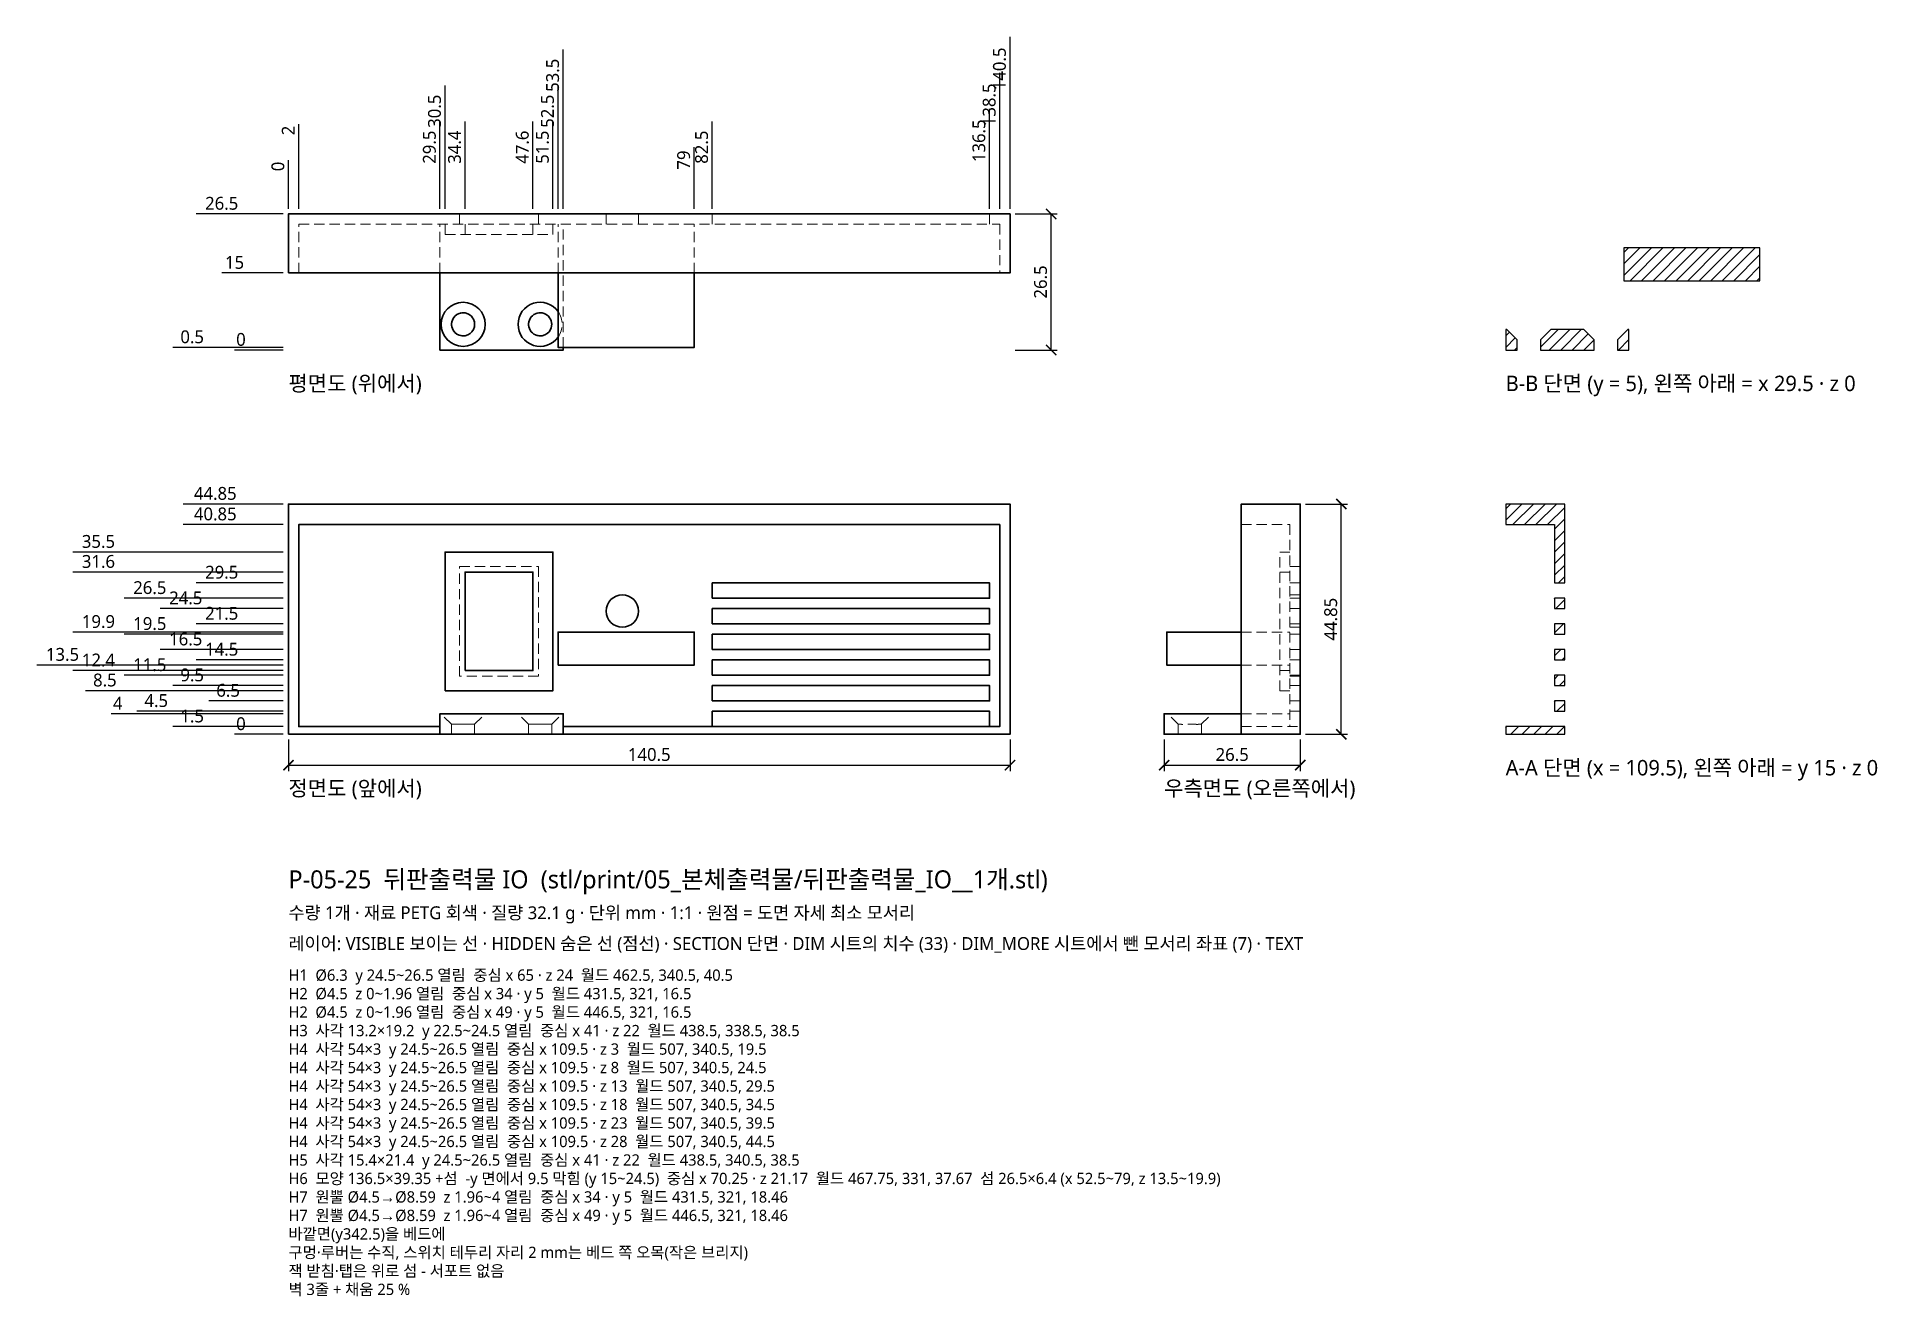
# Model space of a CAD drawing. Header units: millimetres. Extents: x -49 to 309, y -109 to 136.
import ezdxf

# ---------------------------------------------------------------- set-up
doc = ezdxf.new("R2010")
doc.units = ezdxf.units.MM
doc.linetypes.add('HIDDEN', pattern=[3, 2, -1])
for name, color, linetype, lineweight in [('DIM', 4, 'CONTINUOUS', 13), ('DIM_MORE', 3, 'CONTINUOUS', 13), ('HIDDEN', 8, 'HIDDEN', 18), ('SECTION', 5, 'CONTINUOUS', 25), ('TEXT', 7, 'CONTINUOUS', 18), ('VISIBLE', 7, 'CONTINUOUS', 35)]:
    doc.layers.add(name, color=color, linetype=linetype, lineweight=lineweight)
doc.styles.add('KR', font='malgun.ttf')
doc.dimstyles.new('TOCCATA', dxfattribs={"dimtxt": 2.5, "dimasz": 2, "dimexe": 1.2, "dimexo": 1, "dimgap": 0.8, "dimtad": 1, "dimdsep": 46, "dimtxsty": 'KR', "dimblk": 'ARCHTICK', "dimcen": 2.5, "dimazin": 3, "dimtfac": 0.5, "dimtmove": 2, "dimatfit": 3})

# ---------------------------------------------------------------- blocks, each defined once
blk = doc.blocks.new('_ARCHTICK')
at = {"color": 0, "linetype": 'BYBLOCK', "const_width": 0.15}
blk.add_lwpolyline([(-0.5, -0.5), (0.5, 0.5)], dxfattribs=at)
blk = doc.blocks.new('*D6')
for p, q in [((2, 112.35), (2, 118.85)), ((2, 108.35), (2, 112.35)), ((2, 102.35), (2, 108.35))]:
    blk.add_line(p, q)
at = {"layer": 'Defpoints'}
for p in [(2, 116.35), (2, 101.35), (0, 74.85)]:
    blk.add_point(p, dxfattribs=at)
at = {"layer": 'DIM', "insert": (-0.05, 117.6), "char_height": 2.5, "attachment_point": 5, "rotation": 90, "style": 'KR'}
blk.add_mtext('2', dxfattribs=at)
blk = doc.blocks.new('*D8')
for p, q in [((30.5, 112.35), (30.5, 126.35)), ((30.5, 108.35), (30.5, 112.35)), ((30.5, 102.35), (30.5, 108.35))]:
    blk.add_line(p, q)
at = {"layer": 'Defpoints'}
for p in [(30.5, 116.35), (30.5, 101.35), (0, 74.85)]:
    blk.add_point(p, dxfattribs=at)
at = {"layer": 'DIM', "insert": (28.45, 121.35), "char_height": 2.5, "attachment_point": 5, "rotation": 90, "style": 'KR'}
blk.add_mtext('30.5', dxfattribs=at)
blk = doc.blocks.new('*D12')
for p, q in [((52.5, 112.35), (52.5, 126.35)), ((52.5, 108.35), (52.5, 112.35)), ((52.5, 102.35), (52.5, 108.35))]:
    blk.add_line(p, q)
at = {"layer": 'Defpoints'}
for p in [(52.5, 116.35), (52.5, 101.35), (0, 74.85)]:
    blk.add_point(p, dxfattribs=at)
at = {"layer": 'DIM', "insert": (50.45, 121.35), "char_height": 2.5, "attachment_point": 5, "rotation": 90, "style": 'KR'}
blk.add_mtext('52.5', dxfattribs=at)

msp = doc.modelspace()

# ---------------------------------------------------------------- hatches: boundary and pattern name
at = {"layer": 'SECTION'}
h = msp.add_hatch(dxfattribs=at)
h.set_pattern_fill('ANSI31', scale=0.5)
h.paths.add_polyline_path([(286.5, 94.75), (260, 94.75), (260, 88.35), (286.5, 88.35)])
h.paths.add_polyline_path([(239.257, 76.8), (237.205, 78.85), (237, 78.85), (237, 74.85), (239.257, 74.85)])
h.paths.add_polyline_path([(254.257, 76.8), (252.205, 78.85), (245.795, 78.85), (243.75, 76.805), (243.75, 74.85), (254.257, 74.85)])
h.paths.add_polyline_path([(261, 78.85), (260.795, 78.85), (258.75, 76.805), (258.75, 74.85), (261, 74.85)])
h = msp.add_hatch(dxfattribs=at)
h.set_pattern_fill('ANSI31', scale=0.5)
h.paths.add_polyline_path([(248.5, 44.85), (237, 44.85), (237, 40.85), (246.5, 40.85), (246.5, 29.5), (248.5, 29.5)])
h.paths.add_polyline_path([(248.5, 26.5), (246.5, 26.5), (246.5, 24.5), (248.5, 24.5)])
h.paths.add_polyline_path([(248.5, 21.5), (246.5, 21.5), (246.5, 19.5), (248.5, 19.5)])
h.paths.add_polyline_path([(248.5, 16.5), (246.5, 16.5), (246.5, 14.5), (248.5, 14.5)])
h.paths.add_polyline_path([(248.5, 11.5), (246.5, 11.5), (246.5, 9.5), (248.5, 9.5)])
h.paths.add_polyline_path([(248.5, 6.5), (246.5, 6.5), (246.5, 4.5), (248.5, 4.5)])
h.paths.add_polyline_path([(248.5, 1.5), (237, 1.5), (237, 0), (248.5, 0)])

# ---------------------------------------------------------------- linework, layer by layer
at = {"layer": 'HIDDEN'}
for points in [[(33.3, 99.35), (33.3, 101.35)], [(48.7, 99.35), (48.7, 101.35)], [(61.855, 99.35), (61.855, 101.35)], [(68.15, 99.35), (68.15, 101.35)], [(82.5, 99.35), (82.5, 101.35)], [(136.5, 99.35), (136.5, 101.35)], [(2, 89.85), (2, 99.35), (138.5, 99.35), (138.5, 89.85)], [(29.5, 89.858), (29.5, 99.35)], [(30.5, 99.35), (30.5, 97.35), (51.5, 97.35), (51.5, 99.35)], [(34.4, 97.35), (34.4, 99.35)], [(47.6, 97.35), (47.6, 99.35)], [(52.5, 89.84), (52.5, 99.35)], [(53.5, 75.351), (53.5, 99.35)], [(79, 89.84), (79, 99.35)], [(185.5, 40.85), (195, 40.85), (195, 1.5)], [(33.3, 11.3), (33.3, 32.7), (48.7, 32.7), (48.7, 11.3), (33.3, 11.3)], [(195, 8.5), (193, 8.5), (193, 35.5), (195, 35.5)], [(195, 32.7), (197, 32.7)], [(193, 31.6), (195, 31.6)], [(195, 29.5), (197, 29.5)], [(195, 27.149), (197, 27.149)], [(195, 26.5), (197, 26.5)], [(195, 24.5), (197, 24.5)], [(185.49, 19.9), (195, 19.9)], [(195, 21.5), (197, 21.5)], [(195, 20.851), (197, 20.851)], [(195, 19.5), (197, 19.5)], [(195, 16.5), (197, 16.5)], [(195, 14.5), (197, 14.5)], [(185.49, 13.5), (195, 13.5)], [(193, 12.4), (195, 12.4)], [(195, 11.5), (197, 11.5)], [(195, 11.3), (197, 11.3)], [(195, 9.5), (197, 9.5)], [(31.757, 1.95), (29.705, 4)], [(36.25, 1.955), (38.295, 4)], [(46.757, 1.95), (44.705, 4)], [(51.25, 1.955), (53.295, 4)], [(173.257, 1.95), (171.208, 4)], [(177.743, 1.95), (179.792, 4)], [(185.508, 4), (195, 4)], [(195, 6.5), (197, 6.5)], [(195, 4.5), (197, 4.5)], [(31.757, 0), (31.758, 1.954), (31.778, 1.95), (31.809, 1.956), (31.879, 1.95), (31.913, 1.956), (31.933, 1.952), (32.02, 1.95), (32.066, 1.957), (32.102, 1.951), (32.21, 1.95), (32.264, 1.957), (32.319, 1.95), (32.445, 1.95), (32.503, 1.957), (32.577, 1.95), (32.724, 1.951), (32.777, 1.957), (32.93, 1.95), (33.08, 1.956), (33.256, 1.95), (33.404, 1.956), (33.599, 1.95), (33.742, 1.955), (33.951, 1.95), (34.086, 1.955)], [(34.225, 1.95), (34.086, 1.955)], [(34.225, 1.95), (34.086, 1.955)], [(34.225, 1.95), (34.428, 1.956), (34.574, 1.95), (34.761, 1.956), (34.909, 1.95), (35.075, 1.957), (35.123, 1.951), (35.226, 1.95), (35.364, 1.957), (35.42, 1.95), (35.556, 1.95), (35.621, 1.957), (35.679, 1.95), (35.795, 1.951), (35.84, 1.957), (35.891, 1.95), (35.989, 1.952), (36.016, 1.957), (36.057, 1.95), (36.145, 1.956), (36.172, 1.95), (36.224, 1.956), (36.239, 1.95), (36.25, 1.955)], [(36.25, 1.955), (36.25, 0)], [(46.757, 0), (46.758, 1.954), (46.778, 1.95), (46.809, 1.956), (46.879, 1.95), (46.913, 1.956), (46.933, 1.952), (47.02, 1.95), (47.066, 1.957), (47.102, 1.951), (47.21, 1.95), (47.264, 1.957), (47.319, 1.95), (47.445, 1.95), (47.503, 1.957), (47.577, 1.95), (47.724, 1.951), (47.777, 1.957), (47.93, 1.95), (48.08, 1.956), (48.256, 1.95), (48.404, 1.956), (48.599, 1.95), (48.742, 1.955), (48.951, 1.95), (49.086, 1.955)], [(49.225, 1.95), (49.086, 1.955)], [(49.225, 1.95), (49.086, 1.955)], [(49.225, 1.95), (49.428, 1.956), (49.574, 1.95), (49.761, 1.956), (49.909, 1.95), (50.075, 1.957), (50.123, 1.951), (50.226, 1.95), (50.364, 1.957), (50.42, 1.95), (50.556, 1.95), (50.621, 1.957), (50.679, 1.95), (50.795, 1.951), (50.84, 1.957), (50.891, 1.95), (50.989, 1.952), (51.016, 1.957), (51.057, 1.95), (51.145, 1.956), (51.172, 1.95), (51.224, 1.956), (51.239, 1.95), (51.25, 1.955)], [(51.25, 1.955), (51.25, 0)], [(173.881, 1.95), (173.761, 1.95), (173.711, 1.957), (173.658, 1.95), (173.555, 1.951), (173.523, 1.957), (173.48, 1.95), (173.382, 1.956), (173.352, 1.95), (173.291, 1.956), (173.268, 1.95), (173.252, 1.955)], [(173.257, 1.95), (173.252, 1.955)], [(173.252, 1.955), (173.252, 0)], [(173.257, 1.95), (173.265, 1.955), (173.293, 1.95), (173.33, 1.956), (173.409, 1.95), (173.447, 1.956), (173.47, 1.952), (173.563, 1.95), (173.611, 1.957), (173.652, 1.951), (173.764, 1.95), (173.82, 1.957), (173.881, 1.95)], [(177.119, 1.95), (177.18, 1.957), (177.236, 1.95), (177.348, 1.951), (177.389, 1.957), (177.437, 1.95), (177.53, 1.952), (177.553, 1.956), (177.591, 1.95), (177.67, 1.956), (177.707, 1.95), (177.735, 1.955), (177.743, 1.95), (177.748, 1.955)], [(177.119, 1.95), (177.239, 1.95), (177.289, 1.957), (177.342, 1.95), (177.445, 1.951), (177.477, 1.957), (177.52, 1.95), (177.618, 1.956), (177.648, 1.95), (177.709, 1.956), (177.732, 1.95), (177.748, 1.955)], [(177.748, 1.955), (177.748, 0)], [(185.5, 1.5), (197, 1.5)]]:
    msp.add_lwpolyline(points, dxfattribs=at)
for centre, radius, start, end in [((49.01, 79.85), 4.285, -35.40778, 35.40778), ((175.499, -23.712), 25.687, 86.38881, 93.60754), ((175.5, -9.429), 11.434, 81.90378, 98.09622)]:
    msp.add_arc(centre, radius, start, end, dxfattribs=at)
at = {"layer": 'SECTION'}
for points in [[(286.5, 94.75), (260, 94.75), (260, 88.35), (286.5, 88.35)], [(239.257, 76.8), (237.205, 78.85), (237, 78.85), (237, 74.85), (239.257, 74.85)], [(254.257, 76.8), (252.205, 78.85), (245.795, 78.85), (243.75, 76.805), (243.75, 74.85), (254.257, 74.85)], [(261, 78.85), (260.795, 78.85), (258.75, 76.805), (258.75, 74.85), (261, 74.85)], [(248.5, 44.85), (237, 44.85), (237, 40.85), (246.5, 40.85), (246.5, 29.5), (248.5, 29.5)], [(248.5, 26.5), (246.5, 26.5), (246.5, 24.5), (248.5, 24.5)], [(248.5, 21.5), (246.5, 21.5), (246.5, 19.5), (248.5, 19.5)], [(248.5, 16.5), (246.5, 16.5), (246.5, 14.5), (248.5, 14.5)], [(248.5, 11.5), (246.5, 11.5), (246.5, 9.5), (248.5, 9.5)], [(248.5, 6.5), (246.5, 6.5), (246.5, 4.5), (248.5, 4.5)], [(248.5, 1.5), (237, 1.5), (237, 0), (248.5, 0)]]:
    msp.add_lwpolyline(points, close=True, dxfattribs=at)
at = {"layer": 'VISIBLE'}
for points in [[(0, 89.85), (0, 101.35), (140.5, 101.35), (140.5, 89.85), (0, 89.85)], [(29.5, 89.858), (29.5, 74.85), (53.5, 74.85), (53.5, 75.352)], [(52.5, 89.84), (52.5, 75.35), (79, 75.35), (79, 89.84)], [(31.757, 80.022), (31.756, 79.679), (31.809, 79.337), (31.913, 79.009), (32.066, 78.7)], [(31.757, 80.022), (31.809, 80.363), (31.913, 80.691), (32.066, 81)], [(31.757, 80.022), (31.758, 80.031)], [(31.757, 79.81), (31.757, 79.89)], [(31.778, 80.163), (31.79, 80.241)], [(31.778, 79.537), (31.79, 79.459)], [(31.856, 80.509), (31.879, 80.583)], [(31.856, 79.191), (31.879, 79.117)], [(31.987, 80.84), (32.02, 80.907)], [(31.987, 78.86), (32.02, 78.793)], [(32.866, 81.787), (32.93, 81.822)], [(33.184, 81.941), (33.256, 81.967)], [(33.522, 82.042), (33.599, 82.057)], [(33.742, 82.085), (33.729, 82.083)], [(33.742, 82.085), (34.086, 82.098), (34.428, 82.059)], [(33.872, 82.09), (33.951, 82.093)], [(34.225, 82.082), (34.304, 82.073)], [(34.428, 82.059), (34.45, 82.053)], [(34.428, 82.059), (34.761, 81.968)], [(34.574, 82.019), (34.649, 81.998)], [(34.761, 81.968), (34.797, 81.951)], [(34.761, 81.968), (35.075, 81.827), (35.364, 81.639), (35.621, 81.41), (35.84, 81.145), (36.017, 80.848)], [(34.978, 81.87), (34.909, 81.901), (34.978, 81.87)], [(35.275, 81.698), (35.226, 81.729), (35.275, 81.698)], [(35.891, 81.059), (35.927, 80.999)], [(36.057, 80.748), (36.085, 80.677)], [(36.057, 78.952), (36.085, 79.023)], [(36.172, 80.414), (36.19, 80.338)], [(36.172, 79.286), (36.19, 79.362)], [(36.233, 80.066), (36.239, 79.987)], [(36.233, 79.634), (36.239, 79.713)], [(46.757, 80.022), (46.809, 80.363), (46.913, 80.691)], [(46.757, 80.022), (46.758, 80.031)], [(46.757, 79.678), (46.757, 80.022)], [(46.757, 79.81), (46.757, 79.89)], [(46.757, 79.678), (46.758, 79.669)], [(46.757, 79.678), (46.809, 79.337)], [(46.778, 80.163), (46.79, 80.241)], [(46.778, 79.537), (46.79, 79.459)], [(46.809, 79.337), (46.817, 79.312)], [(46.809, 79.337), (46.913, 79.009), (47.066, 78.7)], [(46.856, 80.509), (46.879, 80.583)], [(46.856, 79.191), (46.879, 79.117)], [(46.913, 80.691), (47.066, 81)], [(46.913, 80.691), (46.933, 80.731)], [(46.987, 80.84), (47.066, 81), (47.264, 81.282), (47.503, 81.53), (47.777, 81.739), (48.08, 81.903)], [(46.987, 78.86), (47.02, 78.793)], [(47.866, 81.787), (47.93, 81.822)], [(48.08, 81.903), (48.404, 82.02), (48.742, 82.085)], [(48.08, 81.903), (48.256, 81.967)], [(48.522, 82.042), (48.599, 82.057)], [(48.742, 82.085), (48.729, 82.083)], [(48.742, 82.085), (49.086, 82.098), (49.428, 82.059)], [(48.951, 82.093), (48.872, 82.09)], [(49.428, 82.059), (49.225, 82.082)], [(49.428, 82.059), (49.45, 82.053)], [(49.428, 82.059), (49.761, 81.968)], [(49.574, 82.019), (49.649, 81.998)], [(49.761, 81.968), (49.797, 81.951)], [(49.761, 81.968), (50.075, 81.827), (50.364, 81.64), (50.621, 81.41), (50.84, 81.145), (51.017, 80.848)], [(49.978, 81.87), (49.909, 81.901), (49.978, 81.87)], [(50.226, 81.729), (50.282, 81.692)], [(50.897, 81.05), (50.927, 80.999), (50.897, 81.05)], [(51.016, 80.849), (51.145, 80.53), (51.224, 80.192)], [(51.145, 79.171), (51.016, 78.851), (51.145, 79.171)], [(51.057, 80.748), (51.085, 80.677)], [(51.145, 79.171), (51.224, 79.508)], [(51.172, 80.414), (51.19, 80.338)], [(51.172, 79.286), (51.19, 79.362)], [(51.224, 79.506), (51.25, 79.851), (51.224, 80.194)], [(51.233, 80.066), (51.239, 79.987)], [(51.233, 79.634), (51.239, 79.713)], [(32.866, 77.913), (32.93, 77.878)], [(33.184, 77.759), (33.256, 77.733)], [(33.522, 77.658), (33.599, 77.642)], [(33.742, 77.615), (33.729, 77.617)], [(33.742, 77.615), (34.086, 77.602)], [(33.872, 77.61), (33.951, 77.607)], [(34.086, 77.602), (34.428, 77.641)], [(34.086, 77.602), (34.091, 77.602)], [(34.225, 77.618), (34.304, 77.627)], [(34.428, 77.641), (34.45, 77.647)], [(34.574, 77.681), (34.649, 77.702)], [(34.909, 77.799), (34.978, 77.83)], [(35.226, 77.971), (35.282, 78.008)], [(35.891, 78.641), (35.927, 78.701), (35.891, 78.641)], [(47.066, 78.7), (47.264, 78.418), (47.503, 78.17)], [(47.503, 78.17), (47.577, 78.114)], [(47.503, 78.17), (47.777, 77.961)], [(47.777, 77.961), (47.724, 78.002)], [(47.777, 77.961), (48.079, 77.797), (48.404, 77.68)], [(47.866, 77.913), (47.93, 77.878)], [(48.184, 77.759), (48.256, 77.733)], [(48.404, 77.68), (48.599, 77.642)], [(48.404, 77.68), (48.742, 77.615)], [(48.729, 77.617), (49.086, 77.602)], [(48.951, 77.607), (48.872, 77.61)], [(49.086, 77.602), (49.428, 77.641)], [(49.086, 77.602), (49.091, 77.602)], [(49.225, 77.618), (49.304, 77.627)], [(49.428, 77.641), (49.45, 77.647)], [(49.574, 77.681), (49.649, 77.702)], [(49.909, 77.799), (49.978, 77.83)], [(50.226, 77.971), (50.282, 78.008), (50.226, 77.971)], [(50.891, 78.641), (50.927, 78.701)], [(0, 0), (0, 44.85), (140.5, 44.85), (140.5, 0), (0, 0)], [(185.5, 0), (185.5, 44.85), (197, 44.85), (197, 0), (170.5, 0), (170.5, 4), (185.508, 4)], [(29.5, 1.5), (2, 1.5), (2, 40.85), (138.5, 40.85), (138.5, 1.5), (53.5, 1.5)], [(30.5, 8.5), (30.5, 35.5), (51.5, 35.5), (51.5, 8.5), (30.5, 8.5)], [(34.4, 12.4), (34.4, 31.6), (47.6, 31.6), (47.6, 12.4), (34.4, 12.4)], [(82.5, 26.5), (82.5, 29.5), (136.5, 29.5), (136.5, 26.5), (82.5, 26.5)], [(82.5, 21.5), (82.5, 24.5), (136.5, 24.5), (136.5, 21.5), (82.5, 21.5)], [(52.5, 13.5), (52.5, 19.9), (79, 19.9), (79, 13.5), (52.5, 13.5)], [(82.5, 16.5), (82.5, 19.5), (136.5, 19.5), (136.5, 16.5), (82.5, 16.5)], [(185.49, 13.5), (171, 13.5), (171, 19.9), (185.49, 19.9)], [(82.5, 11.5), (82.5, 14.5), (136.5, 14.5), (136.5, 11.5), (82.5, 11.5)], [(82.5, 6.5), (82.5, 9.5), (136.5, 9.5), (136.5, 6.5), (82.5, 6.5)], [(29.5, 0), (29.5, 4), (53.5, 4), (53.5, 0)], [(82.5, 1.5), (82.5, 4.5), (136.5, 4.5), (136.5, 1.5)]]:
    msp.add_lwpolyline(points, dxfattribs=at)
for centre, radius in [((34, 79.85), 4.295), ((65, 24), 3.15)]:
    msp.add_circle(centre, radius, dxfattribs=at)
for centre, radius, start, end in [((49, 79.85), 4.295, 35.3277, -35.3277), ((34, 79.85), 2.25, 96.58517, 149.26952), ((34, 79.85), 2.25, -79.02546, 26.34932), ((49, 79.85), 2.25, -79.02195, -26.3277), ((34, 79.85), 2.25, -149.26977, -96.58488)]:
    msp.add_arc(centre, radius, start, end, dxfattribs=at)

# ---------------------------------------------------------------- texts
at = {"layer": 'TEXT', "style": 'KR'}
for s, height, p in [('평면도 (위에서)', 3, (0, 66.85)), ('B-B 단면 (y = 5), 왼쪽 아래 = x 29.5 · z 0', 3, (237, 66.85)), ('A-A 단면 (x = 109.5), 왼쪽 아래 = y 15 · z 0', 3, (237, -8)), ('정면도 (앞에서)', 3, (0, -12)), ('우측면도 (오른쪽에서)', 3, (170.5, -12)), ('P-05-25  뒤판출력물 IO  (stl/print/05_본체출력물/뒤판출력물_IO__1개.stl)', 3.5, (0, -30)), ('수량 1개 · 재료 PETG 회색 · 질량 32.1 g · 단위 mm · 1:1 · 원점 = 도면 자세 최소 모서리', 2.5, (0, -36)), ('레이어: VISIBLE 보이는 선 · HIDDEN 숨은 선 (점선) · SECTION 단면 · DIM 시트의 치수 (33) · DIM_MORE 시트에서 뺀 모서리 좌표 (7) · TEXT', 2.5, (0, -42)), ('H1  Ø6.3  y 24.5~26.5 열림  중심 x 65 · z 24  월드 462.5, 340.5, 40.5', 2.2, (0, -48)), ('H2  Ø4.5  z 0~1.96 열림  중심 x 34 · y 5  월드 431.5, 321, 16.5', 2.2, (0, -51.6)), ('H2  Ø4.5  z 0~1.96 열림  중심 x 49 · y 5  월드 446.5, 321, 16.5', 2.2, (0, -55.2)), ('H3  사각 13.2×19.2  y 22.5~24.5 열림  중심 x 41 · z 22  월드 438.5, 338.5, 38.5', 2.2, (0, -58.8)), ('H4  사각 54×3  y 24.5~26.5 열림  중심 x 109.5 · z 3  월드 507, 340.5, 19.5', 2.2, (0, -62.4)), ('H4  사각 54×3  y 24.5~26.5 열림  중심 x 109.5 · z 8  월드 507, 340.5, 24.5', 2.2, (0, -66)), ('H4  사각 54×3  y 24.5~26.5 열림  중심 x 109.5 · z 13  월드 507, 340.5, 29.5', 2.2, (0, -69.6)), ('H4  사각 54×3  y 24.5~26.5 열림  중심 x 109.5 · z 18  월드 507, 340.5, 34.5', 2.2, (0, -73.2)), ('H4  사각 54×3  y 24.5~26.5 열림  중심 x 109.5 · z 23  월드 507, 340.5, 39.5', 2.2, (0, -76.8)), ('H4  사각 54×3  y 24.5~26.5 열림  중심 x 109.5 · z 28  월드 507, 340.5, 44.5', 2.2, (0, -80.4)), ('H5  사각 15.4×21.4  y 24.5~26.5 열림  중심 x 41 · z 22  월드 438.5, 340.5, 38.5', 2.2, (0, -84)), ('H6  모양 136.5×39.35 +섬  -y 면에서 9.5 막힘 (y 15~24.5)  중심 x 70.25 · z 21.17  월드 467.75, 331, 37.67  섬 26.5×6.4 (x 52.5~79, z 13.5~19.9)', 2.2, (0, -87.6)), ('H7  원뿔 Ø4.5→Ø8.59  z 1.96~4 열림  중심 x 34 · y 5  월드 431.5, 321, 18.46', 2.2, (0, -91.2)), ('H7  원뿔 Ø4.5→Ø8.59  z 1.96~4 열림  중심 x 49 · y 5  월드 446.5, 321, 18.46', 2.2, (0, -94.8)), ('바깥면(y342.5)을 베드에', 2.2, (0, -98.4)), ('구멍·루버는 수직, 스위치 테두리 자리 2 mm는 베드 쪽 오목(작은 브리지)', 2.2, (0, -102)), ('잭 받침·탭은 위로 섬 - 서포트 없음', 2.2, (0, -105.6)), ('벽 3줄 + 채움 25 %', 2.2, (0, -109.2))]:
    msp.add_text(s, height=height, dxfattribs=at).set_placement(p)

# ---------------------------------------------------------------- dimensions: what is measured, and where the dimension line sits
at = {"layer": 'DIM'}
for feature_location, offset, dtype, origin in [((140.5, 101.35), (0, 22), 1, (0, 74.85)), ((53.5, 101.35), (0, 22), 1, (0, 74.85)), ((138.5, 101.35), (0, 15), 1, (0, 74.85)), ((136.5, 101.35), (0, 8), 1, (0, 74.85)), ((29.5, 101.35), (0, 8), 1, (0, 74.85)), ((34.4, 101.35), (0, 8), 1, (0, 74.85)), ((47.6, 101.35), (0, 8), 1, (0, 74.85)), ((51.5, 101.35), (0, 8), 1, (0, 74.85)), ((82.5, 101.35), (0, 8), 1, (0, 74.85)), ((0, 101.349998474), (0, 8), 1, (0, 74.849998474)), ((79, 101.35), (0, 8), 1, (0, 74.85)), ((0, 101.35), (-8, 0), 0, (0, 74.85)), ((0, 89.85), (-8, 0), 0, (0, 74.85)), ((0, 75.35), (-15, 0), 0, (0, 74.85)), ((0, 74.849998474), (-8, 0), 0, (0, 74.849998474)), ((0, 44.85), (-8, 0), 0, (0, 0)), ((0, 40.85), (-8, 0), 0, (0, 0)), ((0, 29.5), (-8, 0), 0, (0, 0)), ((0, 26.5), (-22, 0), 0, (0, 0)), ((0, 24.5), (-15, 0), 0, (0, 0)), ((0, 21.5), (-8, 0), 0, (0, 0)), ((0, 19.5), (-22, 0), 0, (0, 0)), ((0, 16.5), (-15, 0), 0, (0, 0)), ((0, 14.5), (-8, 0), 0, (0, 0)), ((0, 11.5), (-22, 0), 0, (0, 0)), ((0, 9.5), (-15, 0), 0, (0, 0)), ((0, 4.5), (-22, 0), 0, (0, 0)), ((0, 6.5), (-8, 0), 0, (0, 0)), ((0, 1.5), (-15, 0), 0, (0, 0)), ((0, 0), (-8, 0), 0, (0, 0))]:
    msp.add_ordinate_dim(feature_location=feature_location, offset=offset, dtype=dtype, origin=origin, dimstyle='TOCCATA', dxfattribs=at).render()
for feature_location, picture, middle in [((30.5, 101.35), '*D8', (28.45, 121.35)), ((52.5, 101.35), '*D12', (50.45, 121.35)), ((2, 101.35), '*D6', (-0.05, 117.6))]:
    dim = msp.add_ordinate_dim(feature_location=feature_location, offset=(0, 15), dtype=1, origin=(0, 74.85), dimstyle='TOCCATA', dxfattribs=at)
    dim.commit()
    dim.dimension.update_dxf_attribs({"geometry": picture, "text_midpoint": middle})
for base, p1, p2 in [((148.5, 74.85), (140.5, 74.85), (140.5, 101.35)), ((205, 0), (197, 0), (197, 44.85))]:
    msp.add_linear_dim(base=base, p1=p1, p2=p2, angle=90, dimstyle='TOCCATA', dxfattribs=at).render()
for base, p1, p2 in [((0, -6), (0, 0), (140.5, 0)), ((170.5, -6), (170.5, 0), (197, 0))]:
    msp.add_linear_dim(base=base, p1=p1, p2=p2, dimstyle='TOCCATA', dxfattribs=at).render()
at = {"layer": 'DIM_MORE'}
for feature_location, offset in [((0, 35.5), (-32, 0)), ((0, 31.6), (-32, 0)), ((0, 19.9), (-32, 0)), ((0, 13.5), (-39, 0)), ((0, 12.4), (-32, 0)), ((0, 8.5), (-32, 0)), ((0, 4), (-32, 0))]:
    msp.add_ordinate_dim(feature_location=feature_location, offset=offset, dtype=0, origin=(0, 0), dimstyle='TOCCATA', dxfattribs=at).render()

doc.saveas('drawing.dxf')
